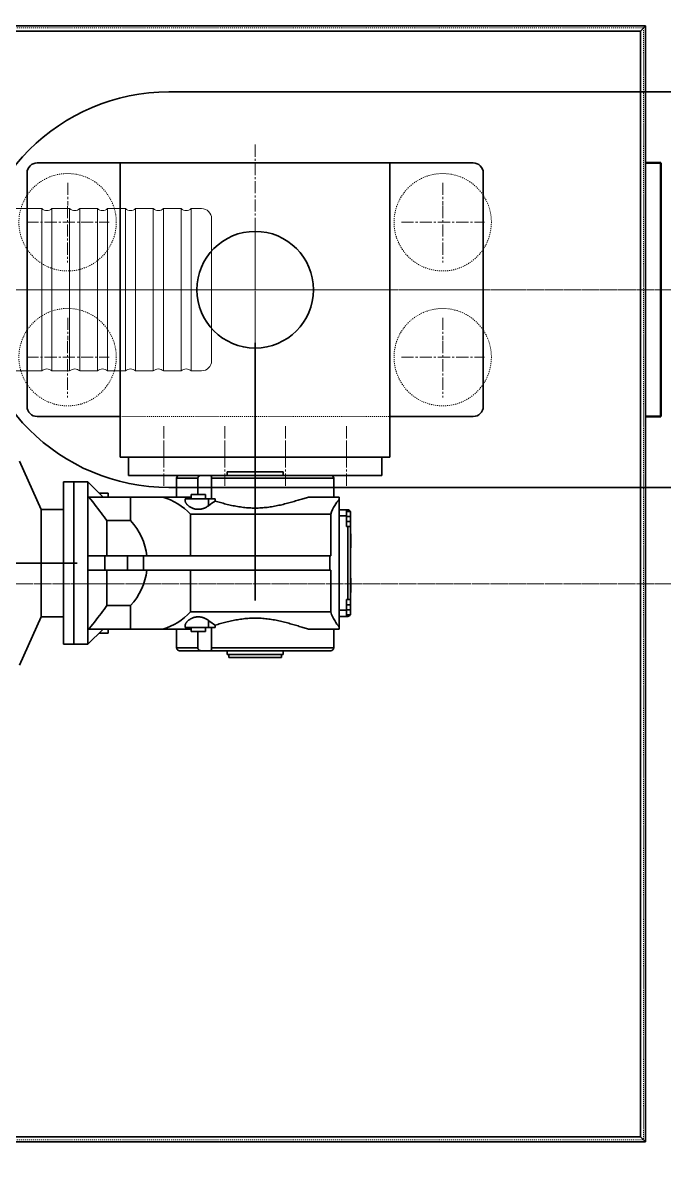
# Model space of a CAD drawing. Header units: millimetres. Extents: x -67280 to 67280, y -47520 to 47520.
# Drawn here: x -45627 to -44995, y -14608 to -13479 of the extents above; entities that cross this region are included whole.
import ezdxf

# ---------------------------------------------------------------- set-up
doc = ezdxf.new("R2010")
doc.units = ezdxf.units.MM
doc.linetypes.add('点画线', pattern=[18, 12, -2, 2, -2])
doc.linetypes.add('虚线', pattern=[2, 1, -1])
for name, color, linetype, lineweight in [('ACAD细实线', 2, 'Continuous', 18), ('CDRAFT0', 7, 'Continuous', 35), ('EB0', 7, 'Continuous', 35), ('EB0_1', 7, 'Continuous', 35), ('中心线层', 1, '点画线', 18), ('剖面线层', 6, 'Continuous', 18), ('尺寸线层', 4, 'Continuous', 18), ('标注层AM_5', 3, 'Continuous', 25), ('粗实线层', 7, 'Continuous', 35), ('细实线层', 3, 'Continuous', 18), ('虚线层', 100, '虚线', 18)]:
    doc.layers.add(name, color=color, linetype=linetype, lineweight=lineweight)

# ---------------------------------------------------------------- blocks, each defined once
blk = doc.blocks.new('*X1328')
at = {"layer": 'EB0_1', "linetype": 'Continuous', "lineweight": 18}
for p, q in [((-1, 13.9), (-13.1, 13.9)), ((-14.1, -10.4), (-14.1, 10.4)), ((-13.1, 6.9), (-1, 6.9)), ((0, -10.4), (0, 10.4)), ((-13.1, -6.9), (-1, -6.9)), ((-1, -13.9), (-13.1, -13.9))]:
    blk.add_line(p, q, dxfattribs=at)
for centre, radius, start, end in [((-7.7, 10.4), 6.38, 147.1328, 212.8672), ((-6.4, 10.4), 6.38, 327.1328, 32.8672), ((9.9, 0), 24, 163.2213, 196.7787), ((-24, 0), 24, 343.2213, 16.7787), ((-7.7, -10.4), 6.38, 147.1328, 212.8672), ((-6.4, -10.4), 6.38, 327.1328, 32.8672)]:
    blk.add_arc(centre, radius, start, end, dxfattribs=at)
at = {"layer": '中心线层', "linetype": '点画线', "lineweight": 18}
blk.add_line((1, 0), (-17.1, 0), dxfattribs=at)
blk = doc.blocks.new('*X1329')
at = {"layer": 'EB0_1', "linetype": 'Continuous', "lineweight": 18}
for p, q in [((0, -79), (0, 81)), ((0, 80), (32, 80)), ((30, 80), (32.5, 80)), ((32.5, -80), (32.5, 80)), ((42.5, 80), (60, 80)), ((42.5, 80), (60, 80)), ((42.5, 80), (60, 80)), ((42.5, -80), (42.5, 80)), ((60, -80), (60, 80)), ((60, -80), (60, 80)), ((60, -80), (60, 80)), ((70, -80), (70, 80)), ((70, 80), (87.5, 80)), ((70, 80), (87.5, 80)), ((87.5, -80), (87.5, 80)), ((87.5, -80), (87.5, 80)), ((97.5, 80), (115, 80)), ((97.5, -80), (97.5, 80)), ((115, -80), (115, 80)), ((125, 80), (142.5, 80)), ((125, -80), (125, 80)), ((142.5, -80), (142.5, 80)), ((152.5, 80), (170, 80)), ((152.5, -80), (152.5, 80)), ((170, -80), (170, 80)), ((180, 80), (190, 80)), ((180, -80), (180, 80)), ((200, -70), (200, 70)), ((-33, 8), (-35, 6)), ((-35, 6), (-35, -6)), ((-33, 8), (-33, -8)), ((-33, 8), (-10, 8)), ((-10, 6.9), (0, 6.9)), ((-33, -8), (-35, -6)), ((-33, -8), (-10, -8)), ((-10, -7), (0, -7)), ((0, -80), (32, -80)), ((30, -80), (32.5, -80)), ((42.5, -80), (60, -80)), ((42.5, -80), (60, -80)), ((42.5, -80), (60, -80)), ((70, -80), (87.5, -80)), ((70, -80), (87.5, -80)), ((97.5, -80), (115, -80)), ((125, -80), (142.5, -80)), ((152.5, -80), (170, -80)), ((180, -80), (190, -80))]:
    blk.add_line(p, q, dxfattribs=at)
for centre, radius, start, end in [((37.5, 85.2), 7.25, 226.3972, 313.6028), ((65, 85.2), 7.25, 226.3972, 313.6028), ((92.5, 85.2), 7.25, 226.3972, 313.6028), ((120, 85.2), 7.25, 226.3972, 313.6028), ((147.5, 85.2), 7.25, 226.3972, 313.6028), ((175, 85.2), 7.25, 226.3972, 313.6028), ((190, 70), 10, 0, 90), ((37.5, -85.3), 7.25, 46.3972, 133.6028), ((65, -85.3), 7.25, 46.3972, 133.6028), ((92.5, -85.3), 7.25, 46.3972, 133.6028), ((120, -85.3), 7.25, 46.3972, 133.6028), ((147.5, -85.3), 7.25, 46.3972, 133.6028), ((175, -85.3), 7.25, 46.3972, 133.6028), ((190, -70), 10, 270, 360)]:
    blk.add_arc(centre, radius, start, end, dxfattribs=at)
at = {"layer": '中心线层', "linetype": '点画线', "lineweight": 18}
blk.add_line((-49.9, 0), (213.7, 0), dxfattribs=at)
at = {"layer": '细实线层', "linetype": 'Continuous', "lineweight": 18}
for p, q in [((-33, 6.9), (-10, 6.9)), ((-10, 8), (0, 8)), ((-33, -7), (-10, -7)), ((-10, -8), (0, -8))]:
    blk.add_line(p, q, dxfattribs=at)
blk = doc.blocks.new('*X1327')
at = {"layer": 'EB0_1', "linetype": 'Continuous', "lineweight": 18}
for p, q in [((-376.5, -80), (-376.5, 80.1)), ((-152.5, 80.1), (-376.5, 80.1)), ((-162.5, -80), (-162.5, 80.1)), ((-152.5, -80), (-152.5, 80.1)), ((-152.5, -80), (-376.5, -80))]:
    blk.add_line(p, q, dxfattribs=at)
at = {"layer": '剖面线层', "linetype": 'Continuous', "lineweight": 18}
blk.add_blockref('*X1329', (-152.5, 0), dxfattribs=at)
at = {"layer": '细实线层', "linetype": 'Continuous', "lineweight": 18}
blk.add_blockref('*X1328', (-162.5, 0), dxfattribs=at)
blk = doc.blocks.new('*X1747')
at = {"layer": 'EB0', "linetype": 'Continuous', "lineweight": 50}
for p, q in [((-15, 225), (0, 225)), ((0, 225), (0, -25)), ((0, -25), (-15, -25))]:
    blk.add_line(p, q, dxfattribs=at)
at = {"layer": '中心线层'}
blk.add_line((-645, 363), (-645, -765.9), dxfattribs=at)
at = {"layer": '粗实线层'}
for p, q in [((-1275, 360), (-15, 360)), ((-1275, 360), (-1275, -740)), ((-1270, 355), (-1275, 360)), ((-1270, 355), (-20, 355)), ((-1270, 355), (-1270, -735)), ((-15, 360), (-20, 355)), ((-20, 355), (-20, -273.3)), ((-15, 360), (-15, -740)), ((-20, -273.3), (-20, -735)), ((-1275, -740), (-1270, -735)), ((-1275, -740), (-15, -740)), ((-1270, -735), (-515.4, -735)), ((-515.4, -735), (-20, -735)), ((-20, -735), (-15, -740))]:
    blk.add_line(p, q, dxfattribs=at)
at = {"layer": '虚线层', "linetype": '虚线', "lineweight": 18}
for p, q in [((-1273, 358), (-17, 358)), ((-1273, 358), (-1273, -738)), ((-17, 358), (-17, -738)), ((-1273, -738), (-17, -738))]:
    blk.add_line(p, q, dxfattribs=at)
blk = doc.blocks.new('*X1748')
at = {"layer": 'EB0'}
blk.add_circle((-3340, 0), 57.5, dxfattribs=at)
at = {"layer": 'EB0_1'}
for p, q in [((-2870, 195), (-3425, 195)), ((-2870, -195), (-3425, -195))]:
    blk.add_line(p, q, dxfattribs=at)
blk.add_arc((-3425, 0), 195, 90, 270, dxfattribs=at)
at = {"layer": '中心线层'}
for p, q in [((-3340, 65.4), (-3340, -65.4)), ((307.4, 0), (-3633.7, 0))]:
    blk.add_line(p, q, dxfattribs=at)
blk = doc.blocks.new('*X1753')
at = {"layer": 'EB0_1'}
for p, q in [((125, 0), (-125, 0)), ((-125, -18), (-125, 0)), ((125, -18), (125, 0)), ((125, -18), (-125, -18))]:
    blk.add_line(p, q, dxfattribs=at)
at = {"layer": '中心线层', "linetype": '点画线', "lineweight": 18}
for p, q in [((-90, -28.2), (-90, 14.3)), ((-30, -28.2), (-30, 14.3)), ((30, -28.2), (30, 14.3)), ((90, -28.2), (90, 14.3))]:
    blk.add_line(p, q, dxfattribs=at)
at = {"layer": '中心线层'}
blk.add_line((0, -38.6), (0, 19.2), dxfattribs=at)
blk = doc.blocks.new('*X1756')
at = {"layer": 'CDRAFT0', "color": 1, "linetype": 'Continuous', "lineweight": 35}
for p, q in [((0, -127), (0, 127)), ((-232.5, 10.5), (-211, -37)), ((27.5, 0), (-27.5, 0)), ((-27.5, 0), (-27.5, -3.500049)), ((27.5, 0), (27.5, -3.500049)), ((-165, -10), (-189, -10)), ((-189, -10), (-189, -170)), ((-179, -10), (-179, -170)), ((-165, -10), (-150, -25)), ((-165, -10), (-165, -170)), ((-56.533947, -6.4), (-77.5, -6.4)), ((-77.5, -6.4), (-77.5, -25)), ((74.599998, -3.5), (-74.599998, -3.5)), ((-56.527939, -6.237614), (-56.533947, -6.4)), ((-56.533947, -6.4), (-56.533947, -22.500008)), ((-56.51004, -6.076525), (-56.527939, -6.237614)), ((-56.480412, -5.917183), (-56.51004, -6.076525)), ((-56.439232, -5.76004), (-56.480412, -5.917183)), ((-56.386856, -5.60603), (-56.439232, -5.76004)), ((-56.323967, -5.456438), (-56.386856, -5.60603)), ((-56.251007, -5.311537), (-56.323967, -5.456438)), ((-56.1684, -5.171571), (-56.251007, -5.311537)), ((-56.076431, -5.036585), (-56.1684, -5.171571)), ((-55.974442, -4.905562), (-56.076431, -5.036585)), ((-55.862282, -4.778586), (-55.974442, -4.905562)), ((-55.739956, -4.655975), (-55.862282, -4.778586)), ((-55.607475, -4.53805), (-55.739956, -4.655975)), ((-55.46484, -4.425127), (-55.607475, -4.53805)), ((-55.312061, -4.317526), (-55.46484, -4.425127)), ((-55.149464, -4.215743), (-55.312061, -4.317526)), ((-54.977509, -4.120235), (-55.149464, -4.215743)), ((-54.796185, -4.031132), (-54.977509, -4.120235)), ((-54.605469, -3.948565), (-54.796185, -4.031132)), ((-54.405342, -3.872659), (-54.605469, -3.948565)), ((-54.195786, -3.803545), (-54.405342, -3.872659)), ((-53.976776, -3.741349), (-54.195786, -3.803545)), ((-53.748302, -3.686201), (-53.976776, -3.741349)), ((-53.512726, -3.638647), (-53.748302, -3.686201)), ((-53.273682, -3.599058), (-53.512726, -3.638647)), ((-53.031391, -3.566938), (-53.273682, -3.599058)), ((-52.786053, -3.541783), (-53.031391, -3.566938)), ((-52.537853, -3.523091), (-52.786053, -3.541783)), ((-52.286987, -3.51036), (-52.537853, -3.523091)), ((-52.033653, -3.503087), (-52.286987, -3.51036)), ((-51.778042, -3.500769), (-52.033653, -3.503087)), ((-44.556168, -3.500206), (-44.412895, -3.503262)), ((-44.412895, -3.503262), (-44.278259, -3.513053)), ((-44.278259, -3.513053), (-44.152008, -3.530384)), ((-44.152008, -3.530384), (-44.033913, -3.556063)), ((-44.033913, -3.556063), (-43.923729, -3.590897)), ((-43.923729, -3.590897), (-43.821987, -3.635315)), ((-43.821987, -3.635315), (-43.730045, -3.688787)), ((-43.730045, -3.688787), (-43.647289, -3.751229)), ((-43.647289, -3.751229), (-43.573032, -3.822583)), ((-43.573032, -3.822583), (-43.506577, -3.902792)), ((-43.506577, -3.902792), (-43.447235, -3.991799)), ((-43.447235, -3.991799), (-43.394318, -4.089548)), ((-43.394318, -4.089548), (-43.347416, -4.195501)), ((-43.347416, -4.195501), (-43.306206, -4.308996)), ((-43.306206, -4.308996), (-43.270195, -4.429668)), ((-43.270195, -4.429668), (-43.238888, -4.557152)), ((-43.238888, -4.557152), (-43.211792, -4.691085)), ((-43.211792, -4.691085), (-43.188385, -4.831324)), ((-43.188385, -4.831324), (-43.168091, -4.979375)), ((-43.168091, -4.979375), (-43.150688, -5.135419)), ((-43.150688, -5.135419), (-43.135994, -5.299237)), ((-43.135994, -5.299237), (-43.123848, -5.470614)), ((-43.123848, -5.470614), (-43.11409, -5.648996)), ((-43.11409, -5.648996), (-43.106647, -5.832013)), ((-43.106647, -5.832013), (-43.101448, -6.018657)), ((-43.101448, -6.018657), (-43.098392, -6.208221)), ((-43.098392, -6.208221), (-43.097393, -6.4)), ((77.5, -6.4), (-43.097393, -6.4)), ((-43.097393, -6.4), (-43.097393, -26.5)), ((77.5, -6.4), (77.5, -25)), ((-145, -21), (-154, -21)), ((-145, -21), (-145, -25.000103)), ((-49, -22.5), (-63, -22.5)), ((-63, -22.5), (-63, -26.500008)), ((-49, -22.5), (-49, -26.500008)), ((-164.000061, -25), (-162.066452, -27.364332)), ((-62.999992, -25), (-164.000061, -25)), ((-162.066452, -27.364332), (-160.207138, -29.666735)), ((-160.207138, -29.666735), (-158.419205, -31.910667)), ((-158.419205, -31.910667), (-156.699966, -34.099411)), ((-122.900002, -25), (-122.900002, -48.119812)), ((-39.517685, -26.5), (-68.999969, -26.5)), ((-68.999969, -26.5), (-68.999969, -28.518225)), ((-68.999771, -28.536131), (-68.987167, -28.796545)), ((-68.987167, -28.796545), (-68.952919, -29.061932)), ((-68.952919, -29.061932), (-68.897385, -29.331739)), ((-68.897385, -29.331739), (-68.820915, -29.605412)), ((-68.820915, -29.605412), (-68.723869, -29.882393)), ((-68.723869, -29.882393), (-68.606628, -30.162106)), ((-68.606628, -30.162106), (-68.469818, -30.443832)), ((-68.469818, -30.443832), (-68.314156, -30.726818)), ((-68.314156, -30.726818), (-68.14035, -31.010307)), ((-68.14035, -31.010307), (-67.949127, -31.293545)), ((-67.9384, -26.33329), (-68.120407, -26.500023)), ((-67.949127, -31.293545), (-67.741196, -31.575779)), ((-67.738571, -26.17182), (-67.9384, -26.33329)), ((-67.741196, -31.575779), (-67.517166, -31.856392)), ((-67.521187, -26.015995), (-67.738571, -26.17182)), ((-67.286491, -25.866188), (-67.521187, -26.015995)), ((-67.517166, -31.856392), (-67.272621, -32.140444)), ((-67.034782, -25.722679), (-67.286491, -25.866188)), ((-67.272621, -32.140444), (-67.005203, -32.429514)), ((-66.766708, -25.585579), (-67.034782, -25.722679)), ((-67.005203, -32.429514), (-66.715202, -32.72183)), ((-66.483116, -25.455008), (-66.766708, -25.585579)), ((-66.715202, -32.72183), (-66.402939, -33.015615)), ((-66.184853, -25.331089), (-66.483116, -25.455008)), ((-66.402939, -33.015615), (-66.069183, -33.309053)), ((-65.872757, -25.213945), (-66.184853, -25.331089)), ((-66.069183, -33.309053), (-65.714966, -33.600321)), ((-65.547836, -25.103622), (-65.872757, -25.213945)), ((-65.714966, -33.600321), (-65.341324, -33.887598)), ((-65.211449, -25.000046), (-65.547836, -25.103622)), ((-46.450523, -33.730013), (-46.832558, -34.014923)), ((-46.087448, -33.440315), (-46.450523, -33.730013)), ((-46.087379, -26.5), (-46.087379, -33.440317)), ((-39.517685, -26.5), (-39.517685, -28.844358)), ((-39.517677, -28.844376), (-38.232849, -29.220509)), ((-38.232849, -29.220509), (-36.932945, -29.596949)), ((-36.932945, -29.596949), (-35.618549, -29.972477)), ((-35.618549, -29.972477), (-34.290253, -30.345877)), ((-34.290253, -30.345877), (-32.948643, -30.715927)), ((-32.948643, -30.715927), (-31.59432, -31.081413)), ((-31.59432, -31.081413), (-30.227808, -31.441126)), ((-30.227808, -31.441126), (-28.84939, -31.793917)), ((-28.84939, -31.793917), (-27.459688, -32.138588)), ((-27.459688, -32.138588), (-26.059368, -32.47394)), ((-26.059368, -32.47394), (-24.649097, -32.798765)), ((-24.649097, -32.798765), (-23.229546, -33.111864)), ((-23.229546, -33.111864), (-21.801386, -33.412037)), ((-21.801386, -33.412037), (-20.365356, -33.698229)), ((-20.365356, -33.698229), (-18.922195, -33.969412)), ((20.627153, -33.647251), (19.185234, -33.921242)), ((22.061808, -33.35844), (20.627153, -33.647251)), ((23.488453, -33.055832), (22.061808, -33.35844)), ((24.906366, -32.740509), (23.488453, -33.055832)), ((26.314877, -32.413679), (24.906366, -32.740509)), ((27.713314, -32.076544), (26.314877, -32.413679)), ((29.101013, -31.730305), (27.713314, -32.076544)), ((30.477306, -31.376167), (29.101013, -31.730305)), ((31.841621, -31.015318), (30.477306, -31.376167)), ((33.193676, -30.648911), (31.841621, -31.015318)), ((34.532906, -30.27816), (33.193676, -30.648911)), ((35.858719, -29.904284), (34.532906, -30.27816)), ((37.170521, -29.528498), (35.858719, -29.904284)), ((38.467728, -29.152023), (37.170521, -29.528498)), ((39.749752, -28.776073), (38.467728, -29.152023)), ((41.016052, -28.401815), (39.749752, -28.776073)), ((42.266075, -28.030405), (41.016052, -28.401815)), ((43.499275, -27.662998), (42.266075, -28.030405)), ((44.715103, -27.300751), (43.499275, -27.662998)), ((45.913025, -26.944803), (44.715103, -27.300751)), ((47.092556, -26.596226), (45.913025, -26.944803)), ((48.253189, -26.25605), (47.092556, -26.596226)), ((49.394428, -25.925318), (48.253189, -26.25605)), ((50.515774, -25.605062), (49.394428, -25.925318)), ((51.616722, -25.29632), (50.515774, -25.605062)), ((52.696815, -25.00005), (51.616722, -25.29632)), ((83, -25), (52.696838, -25)), ((83, -25), (83, -155)), ((-189, -37), (-211, -37)), ((-211, -37), (-211, -143)), ((-156.699966, -34.099411), (-155.046906, -36.236076)), ((-155.046906, -36.236076), (-153.457703, -38.323635)), ((-153.457703, -38.323635), (-151.930206, -40.364914)), ((-151.930206, -40.364914), (-150.462433, -42.362621)), ((-150.462433, -42.362621), (-149.052567, -44.319355)), ((-149.052567, -44.319355), (-147.698929, -46.237617)), ((-65.341324, -33.887598), (-64.949387, -34.169142)), ((-64.949387, -34.169142), (-64.540794, -34.443253)), ((-64.540794, -34.443253), (-64.117287, -34.708212)), ((-64.117287, -34.708212), (-63.680637, -34.962317)), ((74.51545, -41.799999), (-63.799999, -41.799999)), ((-63.799999, -41.799999), (-63.799999, -83)), ((-63.680637, -34.962317), (-63.233089, -35.204079)), ((-63.233089, -35.204079), (-62.777126, -35.432167)), ((-62.777126, -35.432167), (-62.314137, -35.645744)), ((-62.314137, -35.645744), (-61.829166, -35.850773)), ((-61.829166, -35.850773), (-61.318859, -36.046837)), ((-61.318859, -36.046837), (-60.785915, -36.230663)), ((-60.785915, -36.230663), (-60.233376, -36.399296)), ((-60.233376, -36.399296), (-59.664742, -36.550293)), ((-59.664742, -36.550293), (-59.083508, -36.681301)), ((-59.083508, -36.681301), (-58.493237, -36.790642)), ((-58.493237, -36.790642), (-57.898193, -36.877243)), ((-57.898193, -36.877243), (-57.302731, -36.940117)), ((-57.302731, -36.940117), (-56.711441, -36.979301)), ((-56.711441, -36.979301), (-56.129093, -36.995514)), ((-55.551571, -36.989384), (-56.129093, -36.995514)), ((-54.963707, -36.960613), (-55.551571, -36.989384)), ((-54.36953, -36.90847), (-54.963707, -36.960613)), ((-53.773754, -36.832432), (-54.36953, -36.90847)), ((-53.180801, -36.733181), (-53.773754, -36.832432)), ((-52.595009, -36.611767), (-53.180801, -36.733181)), ((-52.020298, -36.469471), (-52.595009, -36.611767)), ((-51.460091, -36.308468), (-52.020298, -36.469471)), ((-50.917923, -36.131149), (-51.460091, -36.308468)), ((-50.397106, -35.940182), (-50.917923, -36.131149)), ((-49.900417, -35.738773), (-50.397106, -35.940182)), ((-49.429771, -35.52985), (-49.900417, -35.738773)), ((-48.970844, -35.308344), (-49.429771, -35.52985)), ((-48.519207, -35.072561), (-48.970844, -35.308344)), ((-48.077354, -34.823837), (-48.519207, -35.072561)), ((-47.647705, -34.563549), (-48.077354, -34.823837)), ((-47.232197, -34.293339), (-47.647705, -34.563549)), ((-46.832558, -34.014923), (-47.232197, -34.293339)), ((-18.922195, -33.969412), (-17.472651, -34.224569)), ((-17.472651, -34.224569), (-16.017464, -34.462679)), ((-16.017464, -34.462679), (-14.557348, -34.682732)), ((-14.557348, -34.682732), (-13.093045, -34.883944)), ((-13.093045, -34.883944), (-11.625399, -35.065668)), ((-11.625399, -35.065668), (-10.155255, -35.227259)), ((-10.155255, -35.227259), (-8.683462, -35.368065)), ((-8.683462, -35.368065), (-7.210865, -35.487448)), ((-7.210865, -35.487448), (-5.738338, -35.584988)), ((-5.738338, -35.584988), (-4.266786, -35.660564)), ((-4.266786, -35.660564), (-2.797121, -35.714085)), ((-2.797121, -35.714085), (-1.330251, -35.745457)), ((-1.330251, -35.745457), (0.132951, -35.754578)), ((1.596857, -35.741402), (0.132951, -35.754578)), ((3.064303, -35.705994), (1.596857, -35.741402)), ((4.534379, -35.648453), (3.064303, -35.705994)), ((6.006176, -35.568874), (4.534379, -35.648453)), ((7.478783, -35.46735), (6.006176, -35.568874)), ((8.951298, -35.344025), (7.478783, -35.46735)), ((10.422853, -35.199389), (8.951298, -35.344025)), ((11.892606, -35.034088), (10.422853, -35.199389)), ((13.359707, -34.84877), (11.892606, -35.034088)), ((14.823311, -34.644081), (13.359707, -34.84877)), ((16.282579, -34.420675), (14.823311, -34.644081)), ((17.736795, -34.17939), (16.282579, -34.420675)), ((19.185234, -33.921242), (17.736795, -34.17939)), ((74.51545, -41.799999), (74.51545, -83)), ((91.5, -37.5), (83, -37.5)), ((90, -43.5), (83, -43.5)), ((90, -37.5), (90, -54)), ((94, -39), (90, -39)), ((94, -44), (90, -44)), ((93.399605, -38.374825), (93.399597, -38.374844)), ((93.399597, -38.374844), (93.399597, -38.374866)), ((93.399612, -38.374763), (93.399605, -38.374783)), ((93.399605, -38.374783), (93.399605, -38.374825)), ((93.399612, -38.374744), (93.399612, -38.374763)), ((94, -39), (94, -141)), ((-147.698929, -46.237617), (-146.399994, -48.119812)), ((-122.900002, -48.119812), (-146.399994, -48.119812)), ((-146.399994, -48.119812), (-146.399994, -83)), ((94, -49), (90, -49)), ((94, -54), (90, -54)), ((91.5, -54), (91.5, -126)), ((93.999947, -52.351456), (93.999947, -52.351479)), ((93.999947, -52.351479), (93.999954, -52.351501)), ((93.999954, -53.682472), (93.999947, -53.682491)), ((93.999947, -53.682491), (93.999947, -53.682507)), ((93.999954, -52.351501), (93.999954, -52.351563)), ((93.999954, -52.351563), (93.999962, -52.351585)), ((93.999962, -53.682457), (93.999954, -53.682472)), ((93.999969, -53.682423), (93.999962, -53.682442)), ((93.999962, -53.682442), (93.999962, -53.682457)), ((93.999969, -53.682407), (93.999969, -53.682423)), ((94.5, -61), (93.999908, -61)), ((94.5, -61), (94.5, -75)), ((94.5, -75), (93.999992, -75)), ((-175.45, -90), (-253.55, -90)), ((74.51545, -83), (-165, -83)), ((-148.300003, -83), (-148.300003, -97)), ((-125.953758, -83), (-125.953758, -97)), ((-110, -83), (-110, -97)), ((73.707397, -83), (73.707397, -97)), ((74.51545, -97), (-165, -97)), ((-146.399994, -97), (-146.399994, -131.880188)), ((-63.799999, -97), (-63.799999, -138.199997)), ((74.51545, -97), (74.51545, -138.199997)), ((94.5, -105), (93.999947, -105)), ((94.5, -105), (94.5, -119)), ((94.5, -119), (93.999992, -119)), ((-147.698929, -133.76239), (-149.052567, -135.680649)), ((-146.399994, -131.880188), (-147.698929, -133.76239)), ((-122.900002, -131.880188), (-146.399994, -131.880188)), ((-122.900002, -131.880188), (-122.900002, -155)), ((94, -126), (90, -126)), ((90, -126), (90, -136.5)), ((94, -131), (90, -131)), ((-211, -143), (-232.5, -190.5)), ((-189, -143), (-211, -143)), ((-156.699966, -145.900589), (-158.419205, -148.089325)), ((-155.046906, -143.763916), (-156.699966, -145.900589)), ((-153.457703, -141.676361), (-155.046906, -143.763916)), ((-151.930206, -139.635086), (-153.457703, -141.676361)), ((-150.462433, -137.637375), (-151.930206, -139.635086)), ((-149.052567, -135.680649), (-150.462433, -137.637375)), ((-66.069183, -146.690948), (-66.402939, -146.98439)), ((-65.714966, -146.399673), (-66.069183, -146.690948)), ((-65.341324, -146.112396), (-65.714966, -146.399673)), ((-64.949387, -145.830856), (-65.341324, -146.112396)), ((-64.540794, -145.556747), (-64.949387, -145.830856)), ((-64.117287, -145.291794), (-64.540794, -145.556747)), ((-63.680637, -145.037689), (-64.117287, -145.291794)), ((74.51545, -138.199997), (-63.799999, -138.199997)), ((-63.233089, -144.795914), (-63.680637, -145.037689)), ((-62.777126, -144.567841), (-63.233089, -144.795914)), ((-62.314137, -144.354263), (-62.777126, -144.567841)), ((-61.829166, -144.149231), (-62.314137, -144.354263)), ((-61.318859, -143.953156), (-61.829166, -144.149231)), ((-60.785915, -143.769333), (-61.318859, -143.953156)), ((-60.233376, -143.600708), (-60.785915, -143.769333)), ((-59.664742, -143.449707), (-60.233376, -143.600708)), ((-59.083508, -143.318695), (-59.664742, -143.449707)), ((-58.493237, -143.209351), (-59.083508, -143.318695)), ((-57.898193, -143.122757), (-58.493237, -143.209351)), ((-57.302731, -143.059875), (-57.898193, -143.122757)), ((-56.711441, -143.020706), (-57.302731, -143.059875)), ((-56.129093, -143.004486), (-56.711441, -143.020706)), ((-56.129093, -143.004486), (-55.551571, -143.01062)), ((-55.551571, -143.01062), (-54.963707, -143.039383)), ((-54.963707, -143.039383), (-54.36953, -143.091537)), ((-54.36953, -143.091537), (-53.773754, -143.167572)), ((-53.773754, -143.167572), (-53.180801, -143.266815)), ((-53.180801, -143.266815), (-52.595009, -143.388229)), ((-52.595009, -143.388229), (-52.020298, -143.530533)), ((-52.020298, -143.530533), (-51.460091, -143.691528)), ((-51.460091, -143.691528), (-50.917923, -143.868851)), ((-50.917923, -143.868851), (-50.397106, -144.059814)), ((-50.397106, -144.059814), (-49.900417, -144.26123)), ((-49.900417, -144.26123), (-49.429771, -144.470154)), ((-49.429771, -144.470154), (-48.970844, -144.69165)), ((-48.970844, -144.69165), (-48.519207, -144.927444)), ((-48.519207, -144.927444), (-48.077354, -145.176163)), ((-48.077354, -145.176163), (-47.647705, -145.436447)), ((-47.647705, -145.436447), (-47.232197, -145.706665)), ((-47.232197, -145.706665), (-46.832558, -145.985077)), ((-46.832558, -145.985077), (-46.450523, -146.269989)), ((-46.450523, -146.269989), (-46.087448, -146.559692)), ((-46.087379, -146.559677), (-46.087379, -153.5)), ((-21.801386, -146.587967), (-23.229546, -146.888138)), ((-20.365356, -146.301773), (-21.801386, -146.587967)), ((-18.922195, -146.030594), (-20.365356, -146.301773)), ((-17.472651, -145.775436), (-18.922195, -146.030594)), ((-16.017464, -145.537323), (-17.472651, -145.775436)), ((-14.557348, -145.317276), (-16.017464, -145.537323)), ((-13.093045, -145.116058), (-14.557348, -145.317276)), ((-11.625399, -144.934326), (-13.093045, -145.116058)), ((-10.155255, -144.772736), (-11.625399, -144.934326)), ((-8.683462, -144.631927), (-10.155255, -144.772736)), ((-7.210865, -144.512558), (-8.683462, -144.631927)), ((-5.738338, -144.415009), (-7.210865, -144.512558)), ((-4.266786, -144.339432), (-5.738338, -144.415009)), ((-2.797121, -144.285919), (-4.266786, -144.339432)), ((-1.330251, -144.254547), (-2.797121, -144.285919)), ((0.132951, -144.245422), (-1.330251, -144.254547)), ((0.132951, -144.245422), (1.596857, -144.258606)), ((1.596857, -144.258606), (3.064303, -144.294006)), ((3.064303, -144.294006), (4.534379, -144.351547)), ((4.534379, -144.351547), (6.006176, -144.431122)), ((6.006176, -144.431122), (7.478783, -144.532654)), ((7.478783, -144.532654), (8.951298, -144.655975)), ((8.951298, -144.655975), (10.422853, -144.800613)), ((10.422853, -144.800613), (11.892606, -144.965912)), ((11.892606, -144.965912), (13.359707, -145.15123)), ((13.359707, -145.15123), (14.823311, -145.355911)), ((14.823311, -145.355911), (16.282579, -145.57933)), ((16.282579, -145.57933), (17.736795, -145.820602)), ((17.736795, -145.820602), (19.185234, -146.078766)), ((19.185234, -146.078766), (20.627153, -146.352753)), ((20.627153, -146.352753), (22.061808, -146.641556)), ((22.061808, -146.641556), (23.488453, -146.944168)), ((90, -136.5), (83, -136.5)), ((91.5, -142.5), (83, -142.5)), ((94, -136), (90, -136)), ((90, -136.5), (90, -142.5)), ((94, -141), (90, -141)), ((-150, -155), (-165, -170)), ((-162.066452, -152.635666), (-164.000061, -155)), ((-62.999992, -155), (-164.000061, -155)), ((-160.207138, -150.333267), (-162.066452, -152.635666)), ((-158.419205, -148.089325), (-160.207138, -150.333267)), ((-145, -155.000107), (-145, -159)), ((-77.5, -155), (-77.5, -173.600006)), ((-68.999969, -151.481781), (-68.999969, -153.5)), ((-39.517685, -153.5), (-68.999969, -153.5)), ((-68.987167, -151.203461), (-68.999771, -151.463867)), ((-68.952919, -150.938065), (-68.987167, -151.203461)), ((-68.897385, -150.668259), (-68.952919, -150.938065)), ((-68.820915, -150.394592), (-68.897385, -150.668259)), ((-68.723869, -150.117599), (-68.820915, -150.394592)), ((-68.606628, -149.837891), (-68.723869, -150.117599)), ((-68.469818, -149.556168), (-68.606628, -149.837891)), ((-68.314156, -149.273178), (-68.469818, -149.556168)), ((-68.14035, -148.9897), (-68.314156, -149.273178)), ((-67.949127, -148.706451), (-68.14035, -148.9897)), ((-68.120407, -153.499969), (-67.9384, -153.666718)), ((-67.741196, -148.424225), (-67.949127, -148.706451)), ((-67.9384, -153.666718), (-67.738571, -153.828186)), ((-67.517166, -148.143616), (-67.741196, -148.424225)), ((-67.738571, -153.828186), (-67.521187, -153.984009)), ((-67.521187, -153.984009), (-67.286491, -154.13382)), ((-67.272621, -147.859558), (-67.517166, -148.143616)), ((-67.286491, -154.13382), (-67.034782, -154.277313)), ((-67.005203, -147.57048), (-67.272621, -147.859558)), ((-67.034782, -154.277313), (-66.766708, -154.414429)), ((-66.715202, -147.278168), (-67.005203, -147.57048)), ((-66.766708, -154.414429), (-66.483116, -154.544998)), ((-66.402939, -146.98439), (-66.715202, -147.278168)), ((-66.483116, -154.544998), (-66.184853, -154.668915)), ((-66.184853, -154.668915), (-65.872757, -154.786057)), ((-65.872757, -154.786057), (-65.547836, -154.896378)), ((-65.547836, -154.896378), (-65.211449, -154.999954)), ((-63, -153.500015), (-63, -157.5)), ((-49, -157.5), (-63, -157.5)), ((-56.533947, -157.5), (-56.533947, -173.600006)), ((-49, -153.500015), (-49, -157.5)), ((-43.097393, -153.5), (-43.097393, -173.600006)), ((-39.517685, -151.15564), (-39.517685, -153.5)), ((-38.232849, -150.779495), (-39.517677, -151.155624)), ((-36.932945, -150.403046), (-38.232849, -150.779495)), ((-35.618549, -150.027527), (-36.932945, -150.403046)), ((-34.290253, -149.654129), (-35.618549, -150.027527)), ((-32.948643, -149.284073), (-34.290253, -149.654129)), ((-31.59432, -148.918594), (-32.948643, -149.284073)), ((-30.227808, -148.558868), (-31.59432, -148.918594)), ((-28.84939, -148.206085), (-30.227808, -148.558868)), ((-27.459688, -147.861404), (-28.84939, -148.206085)), ((-26.059368, -147.526062), (-27.459688, -147.861404)), ((-24.649097, -147.201233), (-26.059368, -147.526062)), ((-23.229546, -146.888138), (-24.649097, -147.201233)), ((23.488453, -146.944168), (24.906366, -147.259491)), ((24.906366, -147.259491), (26.314877, -147.586319)), ((26.314877, -147.586319), (27.713314, -147.923462)), ((27.713314, -147.923462), (29.101013, -148.269699)), ((29.101013, -148.269699), (30.477306, -148.623825)), ((30.477306, -148.623825), (31.841621, -148.98468)), ((31.841621, -148.98468), (33.193676, -149.351089)), ((33.193676, -149.351089), (34.532906, -149.721832)), ((34.532906, -149.721832), (35.858719, -150.095718)), ((35.858719, -150.095718), (37.170521, -150.471497)), ((37.170521, -150.471497), (38.467728, -150.847977)), ((38.467728, -150.847977), (39.749752, -151.223923)), ((39.749752, -151.223923), (41.016052, -151.59819)), ((41.016052, -151.59819), (42.266075, -151.969589)), ((42.266075, -151.969589), (43.499275, -152.337006)), ((43.499275, -152.337006), (44.715103, -152.699249)), ((44.715103, -152.699249), (45.913025, -153.055191)), ((45.913025, -153.055191), (47.092556, -153.403778)), ((47.092556, -153.403778), (48.253189, -153.743942)), ((48.253189, -153.743942), (49.394428, -154.074677)), ((49.394428, -154.074677), (50.515774, -154.394943)), ((50.515774, -154.394943), (51.616722, -154.703674)), ((51.616722, -154.703674), (52.696815, -154.999954)), ((83, -155), (52.696838, -155)), ((77.5, -155), (77.5, -173.600006)), ((83, -155), (82.99987, -155)), ((-145, -159), (-154, -159)), ((-165, -170), (-189, -170)), ((-56.533947, -173.600006), (-77.5, -173.600006)), ((74.599998, -176.5), (-74.599998, -176.5)), ((-56.533947, -173.600006), (-56.52557, -173.791779)), ((-56.52557, -173.791779), (-56.500671, -173.981339)), ((-56.500671, -173.981339), (-56.459599, -174.167984)), ((-56.459599, -174.167984), (-56.402699, -174.350998)), ((-56.402699, -174.350998), (-56.330456, -174.529388)), ((-56.330456, -174.529388), (-56.244259, -174.70076)), ((-56.244259, -174.70076), (-56.145023, -174.864578)), ((-56.145023, -174.864578), (-56.033531, -175.02063)), ((-56.033531, -175.02063), (-55.910568, -175.168671)), ((-55.910568, -175.168671), (-55.776524, -175.308914)), ((-55.776524, -175.308914), (-55.630051, -175.442841)), ((-55.630051, -175.442841), (-55.470932, -175.570328)), ((-55.470932, -175.570328), (-55.29916, -175.69101)), ((-55.29916, -175.69101), (-55.114719, -175.804504)), ((-55.114719, -175.804504), (-54.917587, -175.910446)), ((-54.917587, -175.910446), (-54.708454, -176.008194)), ((-54.708454, -176.008194), (-54.488136, -176.097214)), ((-54.488136, -176.097214), (-54.256603, -176.177414)), ((-54.256603, -176.177414), (-54.013824, -176.248764)), ((-54.013824, -176.248764), (-53.759762, -176.311218)), ((-53.759762, -176.311218), (-53.494381, -176.364685)), ((-53.494381, -176.364685), (-53.217876, -176.409103)), ((-53.217876, -176.409103), (-52.935707, -176.443939)), ((-52.935707, -176.443939), (-52.650387, -176.46962)), ((-52.650387, -176.46962), (-52.362171, -176.486954)), ((-52.362171, -176.486954), (-52.071304, -176.496735)), ((-52.071304, -176.496735), (-51.778042, -176.499786)), ((-44.430866, -176.496918), (-44.556171, -176.499237)), ((-44.312351, -176.489639), (-44.430866, -176.496918)), ((-44.200451, -176.476913), (-44.312351, -176.489639)), ((-44.094994, -176.458221), (-44.200451, -176.476913)), ((-43.9958, -176.43306), (-44.094994, -176.458221)), ((-43.902695, -176.40094), (-43.9958, -176.43306)), ((-43.815502, -176.361359), (-43.902695, -176.40094)), ((-43.734051, -176.313797), (-43.815502, -176.361359)), ((-43.659199, -176.258652), (-43.734051, -176.313797)), ((-43.591259, -176.196457), (-43.659199, -176.258652)), ((-43.529781, -176.127335), (-43.591259, -176.196457)), ((-43.474312, -176.051437), (-43.529781, -176.127335)), ((-43.424404, -175.968872), (-43.474312, -176.051437)), ((-43.379601, -175.879761), (-43.424404, -175.968872)), ((-43.339455, -175.784256), (-43.379601, -175.879761)), ((-43.303516, -175.68248), (-43.339455, -175.784256)), ((-43.2715, -175.574875), (-43.303516, -175.68248)), ((-43.243198, -175.461945), (-43.2715, -175.574875)), ((-43.218315, -175.344025), (-43.243198, -175.461945)), ((-43.19656, -175.22142), (-43.218315, -175.344025)), ((-43.177647, -175.094437), (-43.19656, -175.22142)), ((-43.161285, -174.963409), (-43.177647, -175.094437)), ((-43.147171, -174.82843), (-43.161285, -174.963409)), ((-43.135025, -174.688461), (-43.147171, -174.82843)), ((-43.124737, -174.543564), (-43.135025, -174.688461)), ((-43.116199, -174.393967), (-43.124737, -174.543564)), ((-43.109318, -174.23996), (-43.116199, -174.393967)), ((-43.104034, -174.082809), (-43.109318, -174.23996)), ((-43.100315, -173.923477), (-43.104034, -174.082809)), ((-43.098118, -173.76239), (-43.100315, -173.923477)), ((-43.097393, -173.600006), (-43.098118, -173.76239)), ((77.5, -173.600006), (-43.097393, -173.600006)), ((-27.5, -176.500046), (-27.5, -180)), ((27.5, -180), (-27.5, -180)), ((-26, -180), (-26, -183)), ((26, -180), (26, -183)), ((27.5, -176.500046), (27.5, -180)), ((26, -183), (-26, -183))]:
    blk.add_line(p, q, dxfattribs=at)
for centre, radius, start, end in [((-74.6, -6.4), 2.9, 89.999969853, 180), ((74.6, -6.4), 2.9, 0, 90), ((-107.8, -82.592156), 60, 42.833428066, 73.713065367), ((91.5, -40), 2.5, 23.577952518, 90), ((91.5, -40), 2.5, 0, 0.158753741), ((-167.8, -90), 61.4, 6.546325664, 43.007001347), ((-167.8, -90), 61.4, 316.992998653, 353.453674336), ((-107.8, -97.407844), 60, 286.286934633, 317.166571934), ((91.5, -140), 2.5, 270, 336.421595561), ((91.5, -140), 2.5, 359.841246192, 0), ((-74.6, -173.6), 2.9, 180.000120591, 270.000030147), ((74.6, -173.6), 2.9, 270, 359.999879409)]:
    blk.add_arc(centre, radius, start, end, dxfattribs=at)
for centre, ratio, start_param, end_param in [((-16.890418, -82.592156), 0.84848485, 3.6021686966, 3.7523789628), ((92.292603, -82.592156), 0.4040262333, 3.534995279, 3.9648046215), ((-16.890418, -97.407844), 0.84848485, 5.6723989979, 5.8226092642), ((92.292603, -97.407844), 0.4040262333, 5.4599733393, 5.8897826817)]:
    blk.add_ellipse(centre, major_axis=(0, -60), ratio=ratio, start_param=start_param, end_param=end_param, dxfattribs=at)
blk = doc.blocks.new('*X1752')
at = {"layer": 'EB0_1'}
for p, q in [((-133, 125), (-215, 125)), ((-215, 125), (-145, 125)), ((-133, 125), (133, 125)), ((-133, 125), (-133, -125)), ((-133, 125), (-133, -165)), ((133, 125), (133, -125)), ((133, 125), (215, 125)), ((133, 125), (133, -165)), ((215, 125), (145, 125)), ((-225, 115), (-225, -115)), ((225, 115), (225, -115)), ((-133, -125), (-215, -125)), ((-215, -125), (-145, -125)), ((133, -125), (215, -125)), ((215, -125), (145, -125)), ((-133, -165), (133, -165))]:
    blk.add_line(p, q, dxfattribs=at)
blk.add_circle((0, 0), 57.5, dxfattribs=at)
for centre, start, end in [((-215, 115), 90, 180), ((215, 115), 360, 90), ((-215, -115), 180, 270), ((215, -115), 270, 360)]:
    blk.add_arc(centre, 10, start, end, dxfattribs=at)
at = {"layer": '中心线层', "linetype": '点画线', "lineweight": 18}
for p, q in [((0, 143), (0, -168)), ((-184.9, 105.4), (-184.9, 83.1)), ((185.1, 105.4), (185.1, 83.1)), ((-136, 0), (136, 0)), ((-184.9, -27.6), (-184.9, -49.9)), ((185.1, -27.6), (185.1, -49.9)), ((-90, -134.6), (-90, -174.2)), ((-30, -134.6), (-30, -174.2)), ((30, -134.6), (30, -174.2)), ((90, -134.6), (90, -174.2))]:
    blk.add_line(p, q, dxfattribs=at)
at = {"layer": '中心线层'}
for p, q in [((-185, 82.4), (-185, 26.9)), ((185, 82.4), (185, 26.9)), ((-225.7, 66.5), (-143.9, 66.5)), ((144.3, 66.5), (226.1, 66.5)), ((218, 0), (142, 0)), ((-185, -50.6), (-185, -106.1)), ((185, -50.6), (185, -106.1)), ((-225.7, -66.5), (-143.9, -66.5)), ((144.3, -66.5), (226.1, -66.5))]:
    blk.add_line(p, q, dxfattribs=at)
at = {"layer": '虚线层'}
blk.add_line((-133, -125), (133, -125), dxfattribs=at)
at = {"layer": '虚线层', "linetype": '虚线', "lineweight": 18}
for centre in [(-185, 66.5), (185, 66.5), (-185, -66.5), (185, -66.5)]:
    blk.add_circle(centre, 48, dxfattribs=at)
at = {"layer": '尺寸线层'}
for name, p in [('*X1756', (0, -179.5)), ('*X1753', (0, -165))]:
    blk.add_blockref(name, p, dxfattribs=at)
blk = doc.blocks.new('*X1746')
at = {"layer": '中心线层', "linetype": '点画线', "lineweight": 18}
blk.add_line((-4492.8, -290), (734, -290), dxfattribs=at)
at = {"layer": 'EB0'}
blk.add_blockref('*X1752', (-3340, 0), dxfattribs=at)
at = {"layer": '粗实线层'}
for name, p in [('*X1747', (-2940, -100)), ('*X1748', (0, 0))]:
    blk.add_blockref(name, p, dxfattribs=at)

msp = doc.modelspace()

# ---------------------------------------------------------------- linework, layer by layer
at = {"layer": '中心线层'}
for p, q in [((16032.015, -13742.309), (-46007.985, -13742.309)), ((16032.015, -14032.309), (-46007.985, -14032.309)), ((16032.015, -14032.309), (-46007.985, -14032.309))]:
    msp.add_line(p, q, dxfattribs=at)
at = {"layer": '中心线层', "linetype": '点画线', "lineweight": 18}
msp.add_line((16032.015, -13742.309), (-46007.985, -13742.309), dxfattribs=at)

# ---------------------------------------------------------------- block references
at = {"layer": 'ACAD细实线'}
msp.add_blockref('*X1746', (-42057.969, -13742.309), dxfattribs=at)
at = {"layer": '标注层AM_5'}
msp.add_blockref('*X1327', (-45488.45, -13742.309), dxfattribs=at)

doc.saveas('drawing.dxf')
